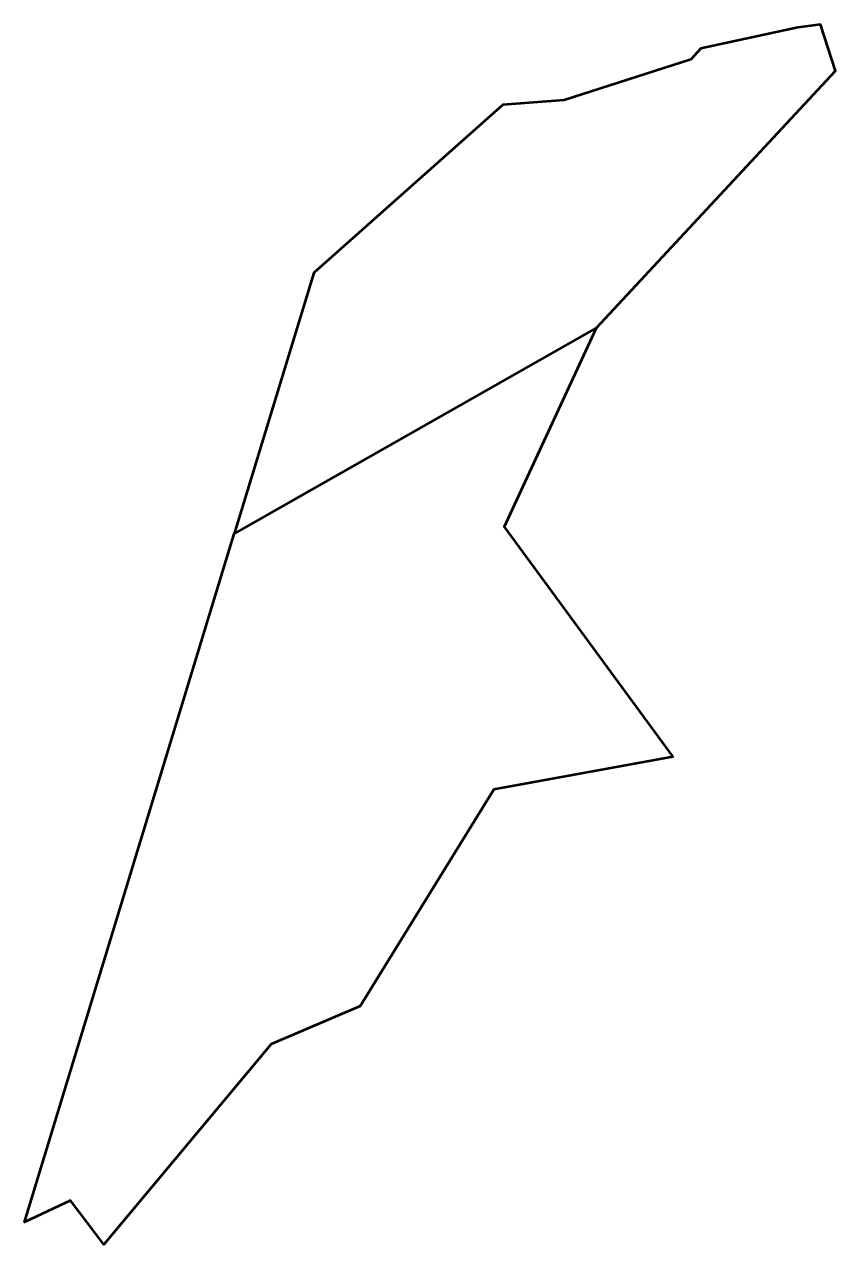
# Model space of a CAD drawing. Header units: metres. Extents: x 807481.8 to 807543.8, y 9157517.7 to 9157611.
import ezdxf

# ---------------------------------------------------------------- set-up
doc = ezdxf.new("R2010")
doc.units = ezdxf.units.M
doc.header["$MEASUREMENT"] = 0
doc.layers.add('2892-21056', color=1, linetype='Continuous')

msp = doc.modelspace()

# ---------------------------------------------------------------- linework, layer by layer
at = {"layer": '2892-21056', "color": 254, "lineweight": 53, "true_color": 0xcccccc}
msp.add_lwpolyline([(807525.48, 9157587.762), (807543.772, 9157607.411), (807542.618, 9157610.968), (807540.892, 9157610.741), (807533.482, 9157609.131), (807532.711, 9157608.292), (807523.034, 9157605.187), (807518.341, 9157604.828), (807503.899, 9157591.995), (807497.813, 9157572.038), (807502.959, 9157574.962)], close=True, dxfattribs=at)
at = {"layer": '2892-21056', "color": 40, "lineweight": 53, "true_color": 0xffbb00}
msp.add_lwpolyline([(807525.48, 9157587.762), (807518.437, 9157572.564), (807531.34, 9157555.008), (807517.655, 9157552.516), (807507.44, 9157535.937), (807500.644, 9157533.051), (807487.853, 9157517.729), (807485.293, 9157521.106), (807481.773, 9157519.443), (807497.813, 9157572.038), (807498.81, 9157572.605)], close=True, dxfattribs=at)

doc.saveas('drawing.dxf')
